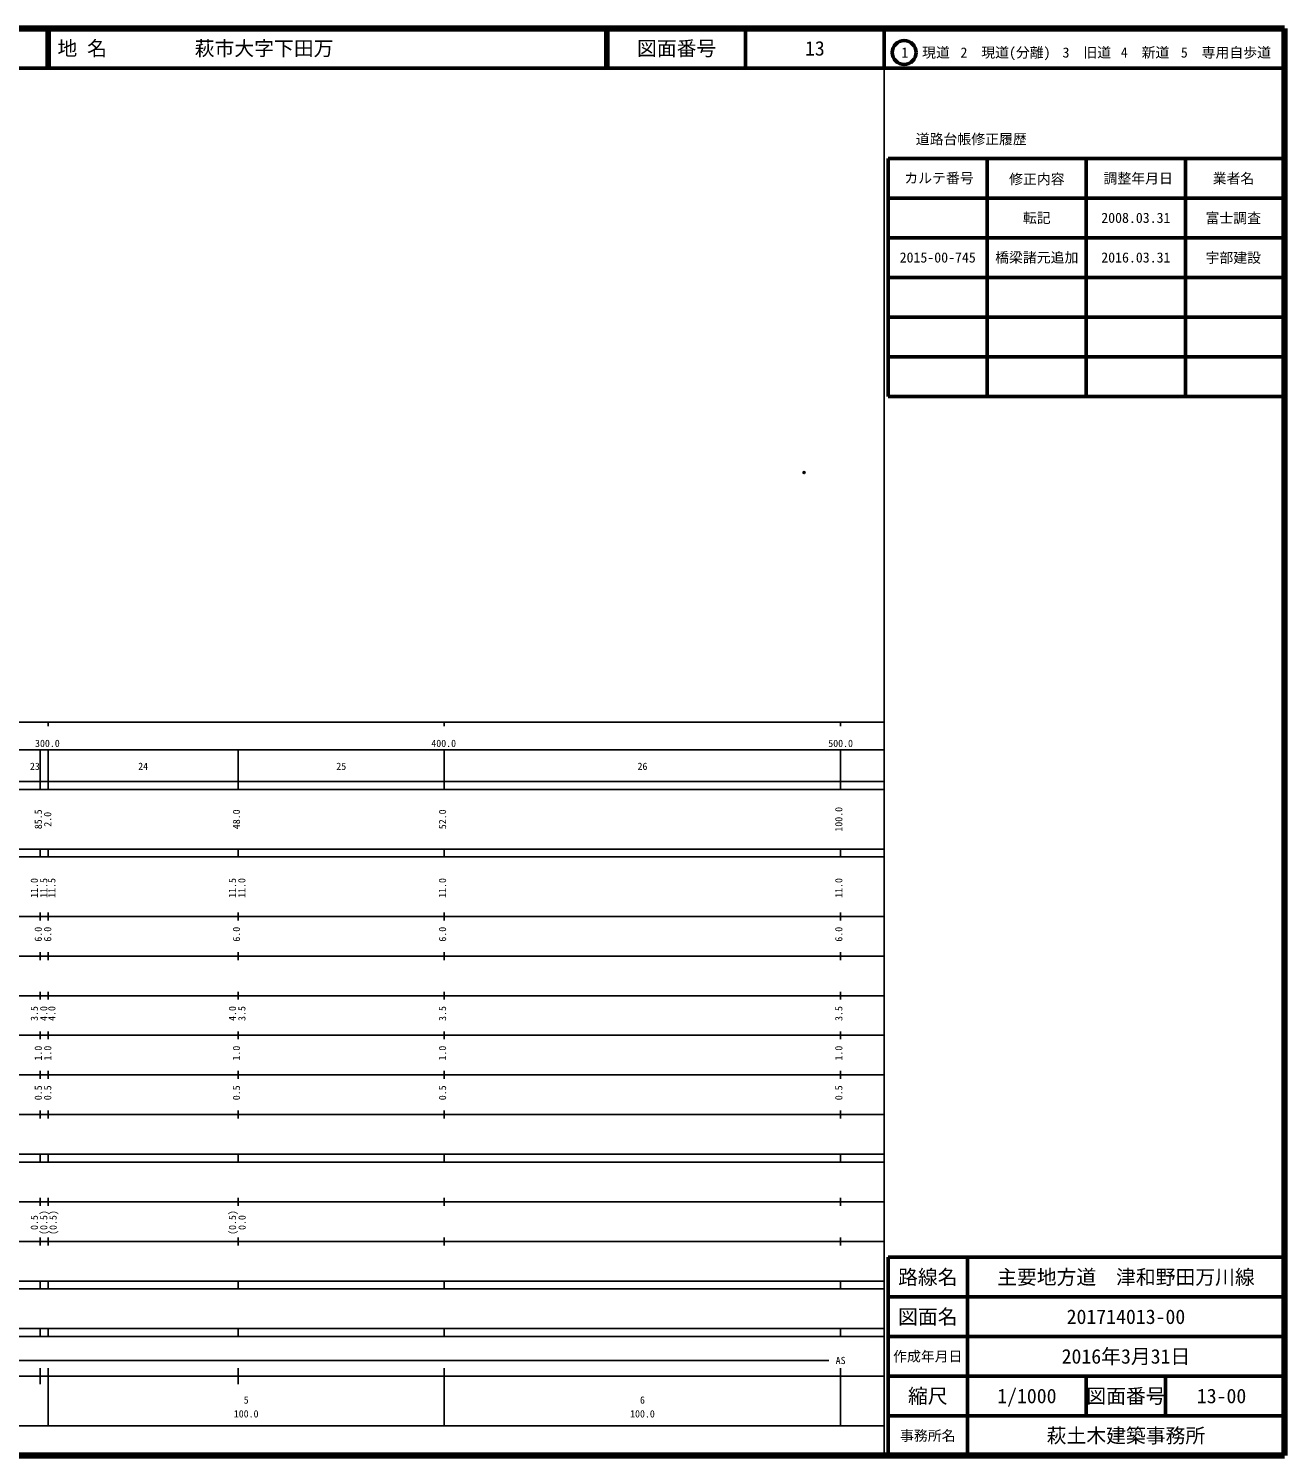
# Model space of a CAD drawing. Units: millimetres on the paper. Extents: x 40 to 680, y 20 to 380.
# Drawn here: x 363.1 to 680, y 20 to 380 of the extents above; entities that cross this region are included whole.
import ezdxf
from ezdxf.enums import TextEntityAlignment as Align

# ---------------------------------------------------------------- set-up
doc = ezdxf.new("R2010")
doc.units = ezdxf.units.MM
doc.header["$PDMODE"] = 32
doc.header["$PDSIZE"] = 0.5
doc.layers.add('M-OTRS', color=6, linetype='Continuous')
doc.layers.add('M-TTL-TXT', color=7, linetype='Continuous')
for name, color, linetype, lineweight in [('M-TTL', 2, 'Continuous', 140), ('M-TTL-BAND', 7, 'Continuous', 25), ('M-TTL-FRAM', 2, 'Continuous', 50), ('M-TTL-LINE', 7, 'Continuous', 50)]:
    doc.layers.add(name, color=color, linetype=linetype, lineweight=lineweight)
doc.styles.add('ＭＳ ゴシック', font='')
doc.styles.get('ＭＳ ゴシック').set_extended_font_data('MS Gothic')

msp = doc.modelspace()

# ---------------------------------------------------------------- linework, layer by layer
at = {"layer": 'M-OTRS'}
msp.add_point((558.768, 267.964), dxfattribs=at)
at = {"layer": 'M-TTL'}
for p, q in [((680, 380), (40, 380)), ((680, 20), (680, 380)), ((40, 20), (680, 20))]:
    msp.add_line(p, q, dxfattribs=at)
at = {"layer": 'M-TTL-BAND'}
for p, q in [((579, 20), (579, 370)), ((40, 205), (579, 205)), ((368, 205), (368, 204)), ((468, 205), (468, 204)), ((568, 205), (568, 204)), ((68, 198), (579, 198)), ((366, 188), (366, 198)), ((368, 188), (368, 198)), ((416, 188), (416, 198)), ((468, 188), (468, 198)), ((568, 188), (568, 198)), ((40, 190), (579, 190)), ((40, 188), (579, 188)), ((40, 173), (579, 173)), ((366, 171), (366, 173)), ((368, 171), (368, 173)), ((416, 171), (416, 173)), ((468, 171), (468, 173)), ((568, 171), (568, 173)), ((40, 171), (579, 171)), ((40, 156), (579, 156)), ((366, 155), (366, 157)), ((368, 155), (368, 157)), ((416, 155), (416, 157)), ((468, 155), (468, 157)), ((568, 155), (568, 157)), ((46, 146), (579, 146)), ((366, 145), (366, 147)), ((368, 145), (368, 147)), ((416, 145), (416, 147)), ((468, 145), (468, 147)), ((568, 145), (568, 147)), ((366, 135), (366, 137)), ((368, 135), (368, 137)), ((416, 135), (416, 137)), ((468, 135), (468, 137)), ((568, 135), (568, 137)), ((52, 136), (579, 136)), ((46, 126), (579, 126)), ((366, 125), (366, 127)), ((368, 125), (368, 127)), ((416, 125), (416, 127)), ((468, 125), (468, 127)), ((568, 125), (568, 127)), ((52, 116), (579, 116)), ((366, 115), (366, 117)), ((368, 115), (368, 117)), ((416, 115), (416, 117)), ((468, 115), (468, 117)), ((568, 115), (568, 117)), ((46, 106), (579, 106)), ((366, 105), (366, 107)), ((368, 105), (368, 107)), ((416, 105), (416, 107)), ((468, 105), (468, 107)), ((568, 105), (568, 107)), ((40, 96), (579, 96)), ((40, 94), (579, 94)), ((366, 94), (366, 96)), ((368, 94), (368, 96)), ((416, 94), (416, 96)), ((468, 94), (468, 96)), ((568, 94), (568, 96)), ((49, 84), (579, 84)), ((366, 83), (366, 85)), ((368, 83), (368, 85)), ((416, 83), (416, 85)), ((468, 83), (468, 85)), ((568, 83), (568, 85)), ((40, 74), (579, 74)), ((366, 73), (366, 75)), ((368, 73), (368, 75)), ((416, 73), (416, 75)), ((468, 73), (468, 75)), ((568, 73), (568, 75)), ((40, 64), (579, 64)), ((40, 62), (579, 62)), ((366, 62), (366, 64)), ((368, 62), (368, 64)), ((416, 62), (416, 64)), ((468, 62), (468, 64)), ((568, 62), (568, 64)), ((40, 52), (579, 52)), ((366, 50), (366, 52)), ((368, 50), (368, 52)), ((416, 50), (416, 52)), ((468, 50), (468, 52)), ((568, 50), (568, 52)), ((40, 50), (579, 50)), ((71, 44), (565, 44)), ((40, 40), (579, 40)), ((366, 38), (366, 42)), ((368, 27.5), (368, 42)), ((416, 38), (416, 42)), ((468, 27.5), (468, 42)), ((568, 27.5), (568, 42)), ((68, 27.5), (579, 27.5))]:
    msp.add_line(p, q, dxfattribs=at)
at = {"layer": 'M-TTL-FRAM'}
for p, q in [((580, 347.197), (580, 287.197)), ((580, 347.197), (680, 347.197)), ((580, 287.197), (680, 287.197)), ((680, 70), (580, 70)), ((580, 70), (580, 20))]:
    msp.add_line(p, q, dxfattribs=at)
at = {"layer": 'M-TTL-LINE'}
for p, q in [((367.75, 380), (367.75, 370)), ((368.25, 380), (368.25, 370)), ((508.747, 380), (508.747, 370)), ((509.247, 380), (509.247, 370)), ((543.997, 380), (543.997, 370)), ((579, 380), (579, 370)), ((40, 370), (680, 370)), ((605, 347.197), (605, 287.197)), ((630, 347.197), (630, 287.197)), ((655, 347.197), (655, 287.197)), ((580, 337.197), (680, 337.197)), ((580, 327.197), (680, 327.197)), ((580, 317.197), (680, 317.197)), ((580, 307.197), (680, 307.197)), ((580, 297.197), (680, 297.197)), ((600, 70), (600, 20)), ((680, 60), (580, 60)), ((680, 50), (580, 50)), ((680, 40), (580, 40)), ((630, 40), (630, 30)), ((650, 40), (650, 30)), ((680, 30), (580, 30))]:
    msp.add_line(p, q, dxfattribs=at)
msp.add_circle((584.031, 373.958), 3, dxfattribs=at)

# ---------------------------------------------------------------- texts
at = {"layer": 'M-TTL-BAND', "style": 'ＭＳ ゴシック'}
for s, p in [('300.0', (367.844, 198.195)), ('400.0', (467.844, 198.195)), ('500.0', (568, 198.195)), ('23', (364.696, 192.405)), ('24', (392, 192.405)), ('25', (442, 192.405)), ('26', (518, 192.405)), ('AS', (568, 42.5)), ('5', (418, 32.523)), ('6', (518, 32.523)), ('100.0', (418, 29.033)), ('100.0', (518, 29.033))]:
    msp.add_text(s, height=1.833, dxfattribs=at).set_placement(p, align=Align.BOTTOM_CENTER)
for s, p in [('85.5', (367, 180.5)), ('2.0', (369.371, 180.5)), ('48.0', (417, 180.5)), ('52.0', (469, 180.5)), ('100.0', (569, 180.5)), ('11.0', (366, 163.174)), ('11.5', (368.37, 163.174)), ('11.5', (370.419, 163.174)), ('11.5', (416, 163.174)), ('11.0', (418.37, 163.174)), ('11.0', (469, 163.174)), ('11.0', (569, 163.174)), ('6.0', (367, 151.5)), ('6.0', (369.371, 151.5)), ('6.0', (417, 151.5)), ('6.0', (469, 151.5)), ('6.0', (569, 151.5)), ('3.5', (366, 131.5)), ('4.0', (368.37, 131.5)), ('4.0', (370.419, 131.5)), ('4.0', (416, 131.5)), ('3.5', (418.37, 131.5)), ('3.5', (469, 131.5)), ('3.5', (569, 131.5)), ('1.0', (367, 121.5)), ('1.0', (369.371, 121.5)), ('1.0', (417, 121.5)), ('1.0', (469, 121.5)), ('1.0', (569, 121.5)), ('0.5', (367, 111.5)), ('0.5', (369.371, 111.5)), ('0.5', (417, 111.5)), ('0.5', (469, 111.5)), ('0.5', (569, 111.5)), ('0.5', (366, 78.764)), ('(0.5)', (368.37, 78.764)), ('(0.5)', (370.721, 78.764)), ('(0.5)', (416, 78.764)), ('0.0', (418.418, 78.764))]:
    msp.add_text(s, height=1.833, rotation=90, dxfattribs=at).set_placement(p, align=Align.BOTTOM_CENTER)
at = {"layer": 'M-TTL-TXT', "style": 'ＭＳ ゴシック'}
for s, p in [('地 名', (370.38, 375)), ('萩市大字下田万', (405.024, 375))]:
    msp.add_text(s, height=3.666, dxfattribs=at).set_placement(p, align=Align.MIDDLE_LEFT)
for s, height, p in [('図面番号', 3.666, (526.622, 375)), ('13', 3.666, (561.497, 375)), ('1\u3000現道', 2.566, (589.448, 373.958)), ('2\u3000現道(分離)', 2.566, (609.619, 373.958)), ('3\u3000旧道', 2.566, (630.121, 373.958)), ('4\u3000新道', 2.566, (644.824, 373.958)), ('5\u3000専用自歩道', 2.566, (665.228, 373.958)), ('道路台帳修正履歴', 2.566, (600.968, 352.113)), ('カルテ番号', 2.566, (592.839, 342.277)), ('修正内容', 2.566, (617.509, 342.023)), ('調整年月日', 2.566, (643.089, 342.197)), ('業者名', 2.566, (667.134, 342.197)), ('転記', 2.566, (617.5, 332.245)), ('2008.03.31', 2.566, (642.5, 332.245)), ('富士調査', 2.566, (667.077, 332.189)), ('2015-00-745', 2.566, (592.5, 322.245)), ('橋梁諸元追加', 2.566, (617.5, 322.245)), ('2016.03.31', 2.566, (642.5, 322.245)), ('宇部建設', 2.566, (667.077, 322.189)), ('路線名', 3.666, (590, 65)), ('路線名', 3.666, (590, 65)), ('主要地方道\u3000津和野田万川線', 3.666, (640, 65)), ('図面名', 3.666, (590, 55)), ('図面名', 3.666, (590, 55)), ('201714013-00', 3.666, (640, 55)), ('2016年3月31日', 3.666, (640, 45)), ('作成年月日', 2.566, (590, 45)), ('作成年月日', 2.566, (590, 45)), ('縮尺', 3.666, (590, 35)), ('縮尺', 3.666, (590, 35)), ('1/1000', 3.666, (615, 35)), ('図面番号', 3.666, (640, 35)), ('図面番号', 3.666, (640, 35)), ('13-00', 3.666, (664.125, 35)), ('事務所名', 2.566, (590, 25)), ('事務所名', 2.566, (590, 25)), ('萩土木建築事務所', 3.666, (640, 25))]:
    msp.add_text(s, height=height, dxfattribs=at).set_placement(p, align=Align.MIDDLE_CENTER)

doc.saveas('drawing.dxf')
